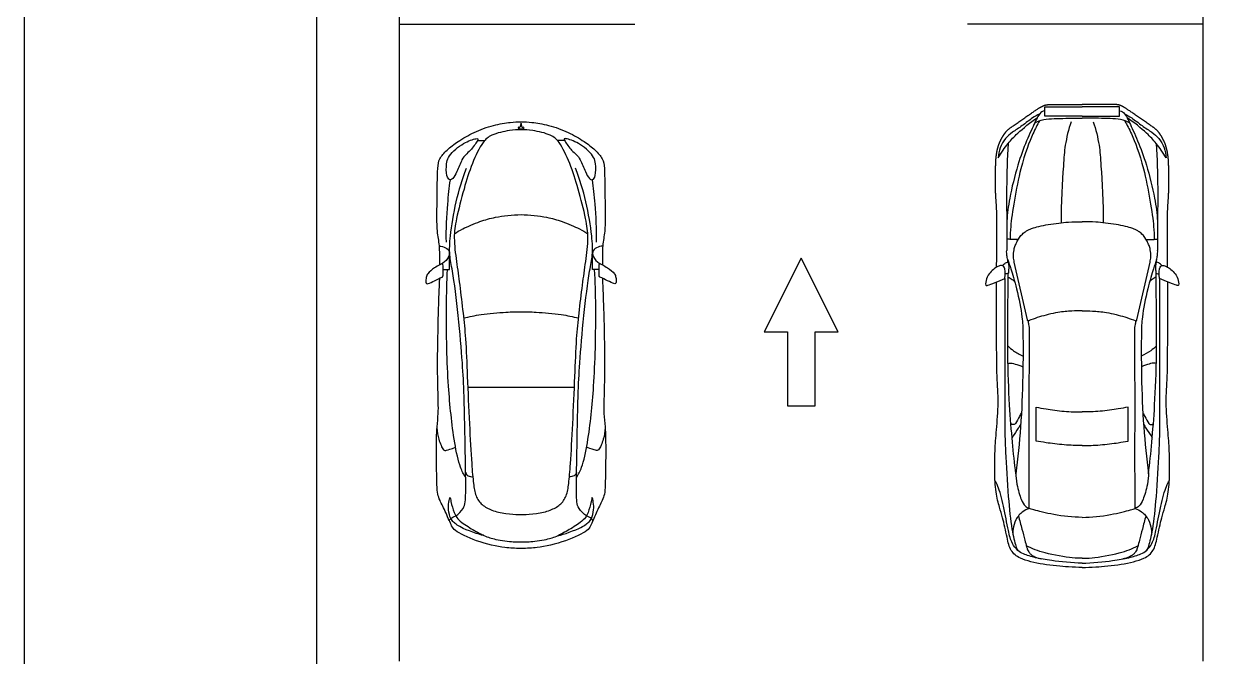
# Model space of a CAD drawing. Header units: millimetres. Extents: x 0 to 183, y -1 to 139.
# Drawn here: x 0.18 to 13.42, y 11.89 to 18.86 of the extents above; entities that cross this region are included whole.
import ezdxf

# ---------------------------------------------------------------- set-up
doc = ezdxf.new("R2010")
doc.units = ezdxf.units.MM
for name, color, linetype, true_color in [('AG-DIAGRAM', 7, 'Continuous', 0xfecc66), ('AG-LAYOUT', 7, 'Continuous', 0x66ccff), ('AG-TRANSPORT', 7, 'Continuous', 0x66ffff), ('X-VPRT', 6, 'Continuous', 0xff00ff)]:
    doc.layers.add(name, color=color, linetype=linetype, true_color=true_color)

msp = doc.modelspace()

# ---------------------------------------------------------------- linework, layer by layer
at = {"layer": 'AG-DIAGRAM'}
msp.add_line((3.4, 25.869), (3.4, 4.838), dxfattribs=at)
at = {"layer": 'AG-LAYOUT'}
for p, q in [((4.315, 18.859), (4.315, 25.869)), ((13.154, 25.869), (13.154, 18.859)), ((4.315, 11.848), (4.315, 18.859)), ((4.315, 18.859), (6.905, 18.859)), ((13.154, 18.859), (10.563, 18.859)), ((13.154, 18.859), (13.154, 11.848))]:
    msp.add_line(p, q, dxfattribs=at)
msp.add_lwpolyline([(8.887, 15.47), (9.141, 15.47), (8.734, 16.282), (8.328, 15.47), (8.582, 15.47), (8.582, 14.657), (8.887, 14.657)], close=True, dxfattribs=at)
for points in [[(11.008, 16.264), (11.003, 16.28), (10.997, 16.312), (10.994, 16.348), (10.995, 16.366)], [(12.642, 16.264), (12.648, 16.28), (12.654, 16.312), (12.657, 16.348), (12.656, 16.366)]]:
    msp.add_open_spline(points, degree=3, knots=[0, 0, 0, 0, 0.2222435, 0.455454, 0.455454, 0.455454, 0.455454], dxfattribs=at)
at = {"layer": 'AG-TRANSPORT'}
for p, q in [((11.224, 15.602), (11.079, 16.238)), ((12.427, 15.602), (12.572, 16.238)), ((11.262, 15.602), (11.244, 15.595)), ((12.389, 15.602), (12.407, 15.595))]:
    msp.add_line(p, q, dxfattribs=at)
for points in [[(11.825, 17.844), (11.413, 17.844), (11.413, 17.947), (11.825, 17.947)], [(11.825, 17.844), (12.238, 17.844), (12.238, 17.947), (11.825, 17.947)], [(5.652, 17.769), (5.639, 17.721)], [(5.666, 17.721), (5.652, 17.769)], [(4.794, 16.156), (4.866, 16.156), (4.866, 16.372)], [(6.511, 16.156), (6.438, 16.156), (6.438, 16.372)], [(10.974, 16.059), (10.974, 14.424)], [(12.677, 16.059), (12.677, 14.424)], [(5.066, 14.863), (5.652, 14.863), (6.239, 14.863)]]:
    msp.add_lwpolyline(points, dxfattribs=at)
for points, degree, knots in [([(10.884, 16.183), (10.885, 16.247), (10.886, 16.311), (10.886, 16.375), (10.887, 16.499), (10.888, 16.619), (10.888, 16.677), (10.887, 16.785), (10.881, 16.887), (10.877, 16.936), (10.87, 17.041), (10.87, 17.156), (10.871, 17.217), (10.873, 17.275), (10.876, 17.365), (10.879, 17.4), (10.883, 17.432), (10.894, 17.488), (10.909, 17.536), (10.918, 17.557), (10.938, 17.6), (10.967, 17.648), (10.983, 17.669), (11.007, 17.698), (11.109, 17.766), (11.368, 17.951), (11.395, 17.972), (11.425, 17.972), (11.469, 17.972), (11.54, 17.972), (11.612, 17.972), (11.683, 17.972), (11.754, 17.972), (11.825, 17.972)], 5, [-5.149989, -5.149989, -5.149989, -5.149989, -5.149989, -5.149989, -4.586226, -4.586226, -4.586226, -4.051572, -4.051572, -4.051572, -3.549784, -3.549784, -3.549784, -3.000352, -3.000352, -3.000352, -3.000352, -2.613268, -2.613268, -2.613268, -2.266774, -2.266774, -2.266774, -1.694841, -1.694841, -1.694841, -1.694841, -0.356401, -0.356401, -0.356401, -0.356401, -0.356401, 0, 0, 0, 0, 0, 0]), ([(11.358, 17.869), (11.331, 17.856), (11.276, 17.828), (11.168, 17.737), (11.058, 17.671), (10.977, 17.603), (10.917, 17.498), (10.903, 17.424), (10.902, 17.387)], 3, [0, 0, 0, 0, 0.301149, 0.676006, 1.036883, 1.35886, 1.700698, 2.035666, 2.035666, 2.035666, 2.035666]), ([(11.413, 17.903), (11.402, 17.902), (11.378, 17.899), (11.334, 17.837), (11.303, 17.77), (11.205, 17.561), (11.114, 17.312), (11.021, 16.941), (11.003, 16.775), (10.996, 16.691)], 3, [0, 0, 0, 0, 0.180306, 0.441012, 0.717888, 1.184452, 1.717058, 2.330206, 2.833235, 2.833235, 2.833235, 2.833235]), ([(12.766, 16.183), (12.765, 16.247), (12.765, 16.311), (12.765, 16.375), (12.764, 16.499), (12.763, 16.619), (12.762, 16.677), (12.764, 16.785), (12.77, 16.887), (12.774, 16.936), (12.78, 17.041), (12.781, 17.156), (12.78, 17.217), (12.778, 17.275), (12.775, 17.365), (12.772, 17.4), (12.767, 17.432), (12.756, 17.488), (12.741, 17.536), (12.733, 17.557), (12.712, 17.6), (12.684, 17.648), (12.668, 17.669), (12.644, 17.698), (12.542, 17.766), (12.282, 17.951), (12.256, 17.972), (12.226, 17.972), (12.182, 17.972), (12.111, 17.972), (12.039, 17.972), (11.968, 17.972), (11.897, 17.972), (11.825, 17.972)], 5, [-5.149989, -5.149989, -5.149989, -5.149989, -5.149989, -5.149989, -4.586226, -4.586226, -4.586226, -4.051572, -4.051572, -4.051572, -3.549784, -3.549784, -3.549784, -3.000352, -3.000352, -3.000352, -3.000352, -2.613268, -2.613268, -2.613268, -2.266774, -2.266774, -2.266774, -1.694841, -1.694841, -1.694841, -1.694841, -0.356401, -0.356401, -0.356401, -0.356401, -0.356401, 0, 0, 0, 0, 0, 0]), ([(12.238, 17.903), (12.249, 17.902), (12.273, 17.899), (12.317, 17.837), (12.348, 17.77), (12.445, 17.561), (12.537, 17.312), (12.629, 16.941), (12.648, 16.775), (12.655, 16.691)], 3, [0, 0, 0, 0, 0.180306, 0.441012, 0.717888, 1.184452, 1.717058, 2.330206, 2.833235, 2.833235, 2.833235, 2.833235]), ([(12.293, 17.869), (12.32, 17.856), (12.374, 17.828), (12.483, 17.737), (12.593, 17.671), (12.674, 17.603), (12.734, 17.498), (12.747, 17.424), (12.749, 17.387)], 3, [0, 0, 0, 0, 0.301149, 0.676006, 1.036883, 1.35886, 1.700698, 2.035666, 2.035666, 2.035666, 2.035666]), ([(4.758, 16.21), (4.757, 16.289), (4.761, 16.427), (4.722, 16.584), (4.73, 16.903), (4.731, 17.262), (4.748, 17.376), (4.839, 17.478), (4.96, 17.57), (5.134, 17.673), (5.344, 17.749), (5.531, 17.779), (5.613, 17.782), (5.652, 17.782), (5.692, 17.782), (5.774, 17.779), (5.961, 17.749), (6.171, 17.673), (6.345, 17.57), (6.466, 17.478), (6.557, 17.376), (6.574, 17.262), (6.575, 16.903), (6.583, 16.584), (6.544, 16.427), (6.547, 16.289), (6.547, 16.21)], 3, [-17.384286, -17.384286, -17.384286, -17.384286, -16.609426, -15.879892, -14.843538, -13.7547, -13.156896, -12.517001, -11.806577, -10.99345, -10.127832, -9.345538, -8.719658, -8.719658, -8.719658, -8.093778, -7.311484, -6.445866, -5.632739, -4.922314, -4.28242, -3.684616, -2.595778, -1.559424, -0.82989, -0.05503, -0.05503, -0.05503, -0.05503]), ([(10.902, 17.387), (10.934, 17.442), (11.011, 17.55), (11.113, 17.661), (11.255, 17.778), (11.331, 17.828)], 3, [2.035666, 2.035666, 2.035666, 2.035666, 2.474465, 2.867733, 3.391004, 3.391004, 3.391004, 3.391004]), ([(11.356, 17.794), (11.33, 17.747), (11.275, 17.641), (11.132, 17.279), (11.033, 16.643), (11.034, 16.543), (11.033, 16.489)], 3, [0, 0, 0, 0, 0.401745, 1.03863, 1.841718, 2.190572, 2.190572, 2.190572, 2.190572]), ([(11.304, 17.772), (11.337, 17.787), (11.402, 17.819), (11.652, 17.821), (11.765, 17.823), (11.825, 17.823)], 3, [-1.241406, -1.241406, -1.241406, -1.241406, -0.915694, -0.42558, 0, 0, 0, 0]), ([(11.703, 17.783), (11.675, 17.7), (11.632, 17.517), (11.618, 17.291), (11.594, 16.879), (11.593, 16.672)], 3, [0, 0, 0, 0, 0.514091, 0.998132, 1.786847, 1.786847, 1.786847, 1.786847]), ([(12.346, 17.772), (12.314, 17.787), (12.249, 17.819), (11.999, 17.821), (11.886, 17.823), (11.825, 17.823)], 3, [-1.241406, -1.241406, -1.241406, -1.241406, -0.915694, -0.42558, 0, 0, 0, 0]), ([(11.948, 17.783), (11.976, 17.7), (12.019, 17.517), (12.033, 17.291), (12.057, 16.879), (12.058, 16.672)], 3, [0, 0, 0, 0, 0.514091, 0.998132, 1.786847, 1.786847, 1.786847, 1.786847]), ([(12.294, 17.794), (12.32, 17.747), (12.376, 17.641), (12.519, 17.279), (12.618, 16.643), (12.617, 16.543), (12.617, 16.489)], 3, [0, 0, 0, 0, 0.401745, 1.03863, 1.841718, 2.190572, 2.190572, 2.190572, 2.190572]), ([(12.749, 17.387), (12.717, 17.442), (12.64, 17.55), (12.538, 17.661), (12.396, 17.778), (12.319, 17.828)], 3, [2.035666, 2.035666, 2.035666, 2.035666, 2.474465, 2.867733, 3.391004, 3.391004, 3.391004, 3.391004]), ([(5.652, 17.695), (5.609, 17.695), (5.526, 17.692), (5.323, 17.645), (5.224, 17.561), (5.106, 17.315), (5.024, 17.05), (4.938, 16.718), (4.907, 16.509), (4.942, 16.241), (4.978, 15.988), (5.015, 15.673), (5.045, 15.39), (5.061, 14.971), (5.083, 14.471), (5.106, 14.034), (5.127, 13.81), (5.146, 13.666), (5.22, 13.562), (5.333, 13.504), (5.476, 13.467), (5.62, 13.462), (5.642, 13.462), (5.652, 13.463)], 3, [35.783584, 35.783584, 35.783584, 35.783584, 36.434279, 37.23955, 37.884442, 38.811681, 39.797832, 40.846784, 41.683544, 42.607272, 43.535261, 44.545454, 45.512805, 46.678535, 47.984219, 49.184806, 50.034794, 50.708301, 51.333603, 51.967068, 52.683744, 53.356152, 53.675375, 53.675375, 53.675375, 53.675375]), ([(5.625, 17.724), (5.623, 17.72), (5.621, 17.716), (5.62, 17.713), (5.629, 17.709), (5.64, 17.707), (5.652, 17.707)], 3, [-0.3027875, -0.3027875, -0.3027875, -0.3027875, -0.2625945, -0.2625945, -0.2625945, -0.1719803, -0.1719803, -0.1719803, -0.1719803]), ([(5.652, 17.707), (5.665, 17.707), (5.676, 17.709), (5.685, 17.713), (5.684, 17.716), (5.682, 17.72), (5.68, 17.724)], 3, [0.1719803, 0.1719803, 0.1719803, 0.1719803, 0.2625945, 0.2625945, 0.2625945, 0.3027875, 0.3027875, 0.3027875, 0.3027875]), ([(5.652, 13.463), (5.663, 13.462), (5.685, 13.462), (5.829, 13.467), (5.972, 13.504), (6.085, 13.562), (6.159, 13.666), (6.178, 13.81), (6.199, 14.034), (6.222, 14.471), (6.244, 14.971), (6.26, 15.39), (6.29, 15.673), (6.327, 15.988), (6.363, 16.241), (6.398, 16.509), (6.367, 16.718), (6.281, 17.05), (6.199, 17.315), (6.081, 17.561), (5.982, 17.645), (5.779, 17.692), (5.695, 17.695), (5.652, 17.695)], 3, [17.891792, 17.891792, 17.891792, 17.891792, 18.211015, 18.883423, 19.600099, 20.233564, 20.858866, 21.532373, 22.382362, 23.582949, 24.888632, 26.054363, 27.021713, 28.031907, 28.959895, 29.883623, 30.720383, 31.769336, 32.755486, 33.682725, 34.327617, 35.132888, 35.783584, 35.783584, 35.783584, 35.783584]), ([(5.145, 17.594), (5.109, 17.586), (4.991, 17.543), (4.847, 17.404), (4.831, 17.318), (4.826, 17.194), (4.862, 17.136), (4.909, 17.159), (4.947, 17.236), (4.998, 17.364), (5.041, 17.424), (5.098, 17.465), (5.168, 17.563), (5.184, 17.6), (5.161, 17.598), (5.145, 17.594)], 3, [0, 0, 0, 0, 0.731056, 1.547526, 1.998622, 2.666628, 3.085441, 3.432069, 3.966879, 4.651187, 5.132542, 5.619067, 6.25391, 6.542166, 6.871363, 6.871363, 6.871363, 6.871363]), ([(5.173, 17.577), (5.185, 17.578), (5.208, 17.579), (5.238, 17.579), (5.254, 17.579)], 3, [0, 0, 0, 0, 0.3396523, 0.7274045, 0.7274045, 0.7274045, 0.7274045]), ([(6.132, 17.577), (6.12, 17.578), (6.097, 17.579), (6.066, 17.579), (6.051, 17.579)], 3, [0, 0, 0, 0, 0.3396523, 0.7274045, 0.7274045, 0.7274045, 0.7274045]), ([(6.16, 17.594), (6.196, 17.586), (6.314, 17.543), (6.458, 17.404), (6.474, 17.318), (6.478, 17.194), (6.443, 17.136), (6.396, 17.159), (6.358, 17.236), (6.307, 17.364), (6.264, 17.424), (6.206, 17.465), (6.137, 17.563), (6.121, 17.6), (6.144, 17.598), (6.16, 17.594)], 3, [0, 0, 0, 0, 0.731056, 1.547526, 1.998622, 2.666628, 3.085441, 3.432069, 3.966879, 4.651187, 5.132542, 5.619067, 6.25391, 6.542166, 6.871363, 6.871363, 6.871363, 6.871363]), ([(11.011, 17.545), (11.002, 17.381), (10.99, 17.064), (10.997, 16.703), (10.996, 16.497), (10.995, 16.408), (10.995, 16.366)], 3, [0, 0, 0, 0, 0.701253, 1.303335, 1.748998, 2.104025, 2.104025, 2.104025, 2.104025]), ([(12.64, 17.545), (12.649, 17.381), (12.661, 17.064), (12.653, 16.703), (12.655, 16.497), (12.656, 16.408), (12.656, 16.366)], 3, [0, 0, 0, 0, 0.701253, 1.303335, 1.748998, 2.104025, 2.104025, 2.104025, 2.104025]), ([(4.863, 13.392), (4.867, 13.401), (4.876, 13.424), (4.939, 13.44), (5.023, 13.527), (5.044, 13.603), (5.044, 13.842), (5.038, 14.143), (5.029, 14.773), (5.008, 15.128), (4.968, 15.634), (4.905, 16.126), (4.861, 16.318), (4.871, 16.537), (4.932, 16.913), (5.007, 17.151), (5.052, 17.271)], 3, [0, 0, 0, 0, 0.312689, 0.762393, 1.376909, 1.880902, 2.728155, 3.760386, 5.182819, 6.288796, 7.616518, 8.880251, 9.629648, 10.453598, 11.571848, 12.696083, 12.696083, 12.696083, 12.696083]), ([(6.442, 13.392), (6.438, 13.401), (6.429, 13.424), (6.366, 13.44), (6.281, 13.527), (6.261, 13.603), (6.261, 13.842), (6.267, 14.143), (6.276, 14.773), (6.297, 15.128), (6.337, 15.634), (6.4, 16.126), (6.444, 16.318), (6.434, 16.537), (6.373, 16.913), (6.298, 17.151), (6.253, 17.271)], 3, [0, 0, 0, 0, 0.312689, 0.762393, 1.376909, 1.880902, 2.728155, 3.760386, 5.182819, 6.288796, 7.616518, 8.880251, 9.629648, 10.453598, 11.571848, 12.696083, 12.696083, 12.696083, 12.696083]), ([(4.871, 17.145), (4.859, 17.057), (4.839, 16.875), (4.823, 16.596), (4.827, 16.459)], 3, [0.020388, 0.020388, 0.020388, 0.020388, 0.951346, 2.116598, 2.116598, 2.116598, 2.116598]), ([(6.434, 17.145), (6.446, 17.057), (6.466, 16.875), (6.482, 16.596), (6.478, 16.459)], 3, [0.020388, 0.020388, 0.020388, 0.020388, 0.951346, 2.116598, 2.116598, 2.116598, 2.116598]), ([(4.919, 16.55), (4.948, 16.57), (5.008, 16.609), (5.207, 16.69), (5.369, 16.738), (5.559, 16.761), (5.652, 16.761)], 3, [-6.2825, -6.2825, -6.2825, -6.2825, -5.689457, -4.868622, -4.102803, -3.14125, -3.14125, -3.14125, -3.14125]), ([(5.652, 16.761), (5.746, 16.761), (5.936, 16.738), (6.098, 16.69), (6.297, 16.609), (6.357, 16.57), (6.386, 16.55)], 3, [-3.14125, -3.14125, -3.14125, -3.14125, -2.179696, -1.413878, -0.593042, 0, 0, 0, 0]), ([(11.079, 16.238), (11.074, 16.257), (11.067, 16.303), (11.072, 16.366), (11.089, 16.423), (11.117, 16.483), (11.155, 16.539), (11.202, 16.575), (11.236, 16.594), (11.283, 16.614), (11.355, 16.634), (11.455, 16.654), (11.564, 16.669), (11.689, 16.682), (11.775, 16.684), (11.825, 16.683)], 3, [-6.508601, -6.508601, -6.508601, -6.508601, -6.448376, -6.369781, -6.322355, -6.268809, -6.171538, -6.123365, -6.091158, -6.054046, -5.972078, -5.866863, -5.746027, -5.641655, -5.489965, -5.489965, -5.489965, -5.489965]), ([(12.572, 16.238), (12.577, 16.257), (12.584, 16.303), (12.579, 16.366), (12.562, 16.423), (12.534, 16.483), (12.496, 16.539), (12.449, 16.575), (12.415, 16.594), (12.368, 16.614), (12.296, 16.634), (12.195, 16.654), (12.086, 16.669), (11.961, 16.682), (11.876, 16.684), (11.825, 16.683)], 3, [-6.508601, -6.508601, -6.508601, -6.508601, -6.448376, -6.369781, -6.322355, -6.268809, -6.171538, -6.123365, -6.091158, -6.054046, -5.972078, -5.866863, -5.746027, -5.641655, -5.489965, -5.489965, -5.489965, -5.489965]), ([(4.754, 16.413), (4.777, 16.414), (4.823, 16.403), (4.879, 16.353), (4.85, 16.27), (4.8, 16.229), (4.77, 16.216)], 3, [0, 0, 0, 0, 0.476413, 0.939254, 1.439218, 2.001416, 2.001416, 2.001416, 2.001416]), ([(6.551, 16.413), (6.528, 16.414), (6.482, 16.403), (6.426, 16.353), (6.455, 16.27), (6.505, 16.229), (6.535, 16.216)], 3, [0, 0, 0, 0, 0.476413, 0.939254, 1.439218, 2.001416, 2.001416, 2.001416, 2.001416]), ([(11.122, 16.489), (11.093, 16.487), (11.033, 16.488), (11.008, 16.491), (10.996, 16.493)], 3, [0, 0, 0, 0, 0.2996156, 0.4922616, 0.4922616, 0.4922616, 0.4922616]), ([(12.528, 16.489), (12.558, 16.487), (12.618, 16.488), (12.643, 16.491), (12.655, 16.493)], 3, [0, 0, 0, 0, 0.2996156, 0.4922616, 0.4922616, 0.4922616, 0.4922616]), ([(4.794, 16.092), (4.794, 16.129), (4.794, 16.166), (4.794, 16.199), (4.794, 16.21), (4.789, 16.226), (4.749, 16.206), (4.696, 16.173), (4.621, 16.117), (4.609, 16.074), (4.603, 16.018), (4.612, 16), (4.634, 16.002), (4.703, 16.035), (4.757, 16.061), (4.785, 16.075)], 3, [0.041452, 0.041452, 0.041452, 0.041452, 0.408784, 0.408784, 0.408784, 0.647399, 0.902257, 1.350336, 1.955262, 2.342431, 2.763277, 2.990344, 3.226584, 3.732169, 4.256195, 4.256195, 4.256195, 4.256195]), ([(5.043, 13.867), (5.021, 13.904), (4.977, 13.981), (4.916, 14.26), (4.88, 14.562), (4.851, 14.88), (4.833, 15.295), (4.828, 15.756), (4.837, 16.02), (4.843, 16.156)], 3, [0, 0, 0, 0, 0.646046, 1.600742, 2.612286, 3.62988, 4.800421, 6.034049, 7.173514, 7.173514, 7.173514, 7.173514]), ([(6.262, 13.867), (6.284, 13.904), (6.328, 13.981), (6.389, 14.26), (6.424, 14.562), (6.454, 14.88), (6.472, 15.295), (6.477, 15.756), (6.468, 16.02), (6.462, 16.156)], 3, [0, 0, 0, 0, 0.646046, 1.600742, 2.612286, 3.62988, 4.800421, 6.034049, 7.173514, 7.173514, 7.173514, 7.173514]), ([(6.511, 16.092), (6.511, 16.129), (6.511, 16.166), (6.511, 16.199), (6.511, 16.21), (6.516, 16.226), (6.556, 16.206), (6.609, 16.173), (6.684, 16.117), (6.696, 16.074), (6.702, 16.018), (6.693, 16), (6.671, 16.002), (6.602, 16.035), (6.547, 16.061), (6.52, 16.075)], 3, [0.041452, 0.041452, 0.041452, 0.041452, 0.408784, 0.408784, 0.408784, 0.647399, 0.902257, 1.350336, 1.955262, 2.342431, 2.763277, 2.990344, 3.226584, 3.732169, 4.256195, 4.256195, 4.256195, 4.256195]), ([(10.974, 16.059), (10.915, 16.028), (10.791, 15.985), (10.775, 15.979), (10.761, 15.985), (10.767, 16.022), (10.78, 16.103), (10.881, 16.186), (10.924, 16.203), (10.951, 16.2), (10.976, 16.186), (10.98, 16.115), (10.974, 16.059)], 3, [0, 0, 0, 0, 0.447693, 0.564497, 0.673029, 0.851965, 1.139272, 1.496066, 1.712559, 1.886866, 2.037552, 2.354512, 2.354512, 2.354512, 2.354512]), ([(10.947, 16.2), (10.957, 16.212), (10.981, 16.23), (11.002, 16.239), (11.016, 16.233), (11.018, 16.186), (11.016, 16.131), (11.014, 16.113), (11.003, 16.111), (10.977, 16.111)], 3, [0, 0, 0, 0, 0.215247, 0.361089, 0.464373, 0.674869, 0.919249, 1.039584, 1.297232, 1.297232, 1.297232, 1.297232]), ([(11.008, 16.264), (11.019, 16.232), (11.042, 16.162), (11.109, 15.943), (11.17, 15.63), (11.175, 15.451), (11.176, 14.969), (11.153, 14.428), (11.118, 14.081), (11.096, 13.909)], 3, [3.410908, 3.410908, 3.410908, 3.410908, 3.731085, 4.211614, 4.772892, 5.199563, 5.880431, 6.631227, 7.352984, 7.352984, 7.352984, 7.352984]), ([(12.642, 16.264), (12.632, 16.232), (12.609, 16.162), (12.542, 15.943), (12.481, 15.63), (12.476, 15.451), (12.475, 14.969), (12.497, 14.428), (12.533, 14.081), (12.555, 13.909)], 3, [3.410908, 3.410908, 3.410908, 3.410908, 3.731085, 4.211614, 4.772892, 5.199563, 5.880431, 6.631227, 7.352984, 7.352984, 7.352984, 7.352984]), ([(12.703, 16.2), (12.694, 16.212), (12.67, 16.23), (12.649, 16.239), (12.635, 16.233), (12.632, 16.186), (12.635, 16.131), (12.637, 16.113), (12.648, 16.111), (12.673, 16.111)], 3, [0, 0, 0, 0, 0.215247, 0.361089, 0.464373, 0.674869, 0.919249, 1.039584, 1.297232, 1.297232, 1.297232, 1.297232]), ([(12.677, 16.059), (12.736, 16.028), (12.86, 15.985), (12.875, 15.979), (12.89, 15.985), (12.884, 16.022), (12.871, 16.103), (12.769, 16.186), (12.726, 16.203), (12.699, 16.2), (12.674, 16.186), (12.671, 16.115), (12.677, 16.059)], 3, [0, 0, 0, 0, 0.447693, 0.564497, 0.673029, 0.851965, 1.139272, 1.496066, 1.712559, 1.886866, 2.037552, 2.354512, 2.354512, 2.354512, 2.354512]), ([(6.548, 16.061), (6.553, 15.935), (6.561, 15.72), (6.573, 15.212), (6.569, 14.855), (6.558, 14.575), (6.582, 14.423), (6.585, 14.141), (6.58, 13.8), (6.573, 13.686), (6.544, 13.614), (6.477, 13.477), (6.419, 13.337), (6.38, 13.274), (6.134, 13.157), (5.836, 13.092), (5.725, 13.089), (5.652, 13.088), (5.58, 13.089), (5.469, 13.092), (5.171, 13.157), (4.925, 13.274), (4.886, 13.337), (4.828, 13.477), (4.761, 13.614), (4.732, 13.686), (4.725, 13.8), (4.72, 14.141), (4.723, 14.423), (4.747, 14.575), (4.736, 14.855), (4.732, 15.212), (4.744, 15.72), (4.752, 15.935), (4.757, 16.061)], 3, [-12.72119, -12.72119, -12.72119, -12.72119, -11.753926, -10.455281, -9.344977, -8.413743, -7.714264, -6.74431, -5.675796, -5.083367, -4.598335, -3.880282, -3.1678, -2.696792, -1.774782, -0.728823, 0, 0, 0, 0.728823, 1.774782, 2.696792, 3.1678, 3.880282, 4.598335, 5.083367, 5.675796, 6.74431, 7.714264, 8.413743, 9.344977, 10.455281, 11.753926, 12.72119, 12.72119, 12.72119, 12.72119]), ([(11.825, 12.879), (11.775, 12.879), (11.671, 12.882), (11.398, 12.908), (11.146, 12.964), (11.033, 13.06), (10.998, 13.211), (10.953, 13.426), (10.915, 13.539), (10.871, 13.714), (10.861, 13.937), (10.865, 14.162), (10.882, 14.394), (10.91, 14.697), (10.885, 14.99), (10.885, 15.41), (10.882, 15.809), (10.883, 16.019)], 3, [7.362492, 7.362492, 7.362492, 7.362492, 7.752608, 8.278958, 8.788904, 9.151794, 9.543188, 10.010277, 10.358164, 10.774452, 11.250629, 11.723699, 12.206951, 12.754623, 13.29405, 13.940148, 14.722301, 14.722301, 14.722301, 14.722301]), ([(11.096, 13.909), (11.082, 14.025), (11.057, 14.262), (11.023, 14.679), (11.003, 15.228), (11.01, 15.8), (11.01, 16.039), (11.01, 16.114)], 3, [7.352984, 7.352984, 7.352984, 7.352984, 7.945475, 8.586956, 9.338328, 10.140675, 10.515342, 10.515342, 10.515342, 10.515342]), ([(11.01, 16.075), (11.025, 16.068), (11.055, 16.05), (11.073, 16.034), (11.082, 16.026)], 3, [0, 0, 0, 0, 0.2279152, 0.4156039, 0.4156039, 0.4156039, 0.4156039]), ([(11.825, 12.879), (11.876, 12.879), (11.98, 12.882), (12.253, 12.908), (12.505, 12.964), (12.618, 13.06), (12.652, 13.211), (12.698, 13.426), (12.736, 13.539), (12.78, 13.714), (12.79, 13.937), (12.786, 14.162), (12.769, 14.394), (12.741, 14.697), (12.766, 14.99), (12.766, 15.41), (12.768, 15.809), (12.768, 16.019)], 3, [7.362492, 7.362492, 7.362492, 7.362492, 7.752608, 8.278958, 8.788904, 9.151794, 9.543188, 10.010277, 10.358164, 10.774452, 11.250629, 11.723699, 12.206951, 12.754623, 13.29405, 13.940148, 14.722301, 14.722301, 14.722301, 14.722301]), ([(12.555, 13.909), (12.569, 14.025), (12.594, 14.262), (12.627, 14.679), (12.648, 15.228), (12.641, 15.8), (12.641, 16.039), (12.641, 16.114)], 3, [7.352984, 7.352984, 7.352984, 7.352984, 7.945475, 8.586956, 9.338328, 10.140675, 10.515342, 10.515342, 10.515342, 10.515342]), ([(12.641, 16.075), (12.625, 16.068), (12.596, 16.05), (12.578, 16.034), (12.569, 16.026)], 3, [0, 0, 0, 0, 0.2279152, 0.4156039, 0.4156039, 0.4156039, 0.4156039]), ([(5.02, 15.624), (5.087, 15.639), (5.203, 15.665), (5.483, 15.691), (5.6, 15.692), (5.652, 15.693)], 3, [-4.978152, -4.978152, -4.978152, -4.978152, -4.155378, -3.205781, -2.489076, -2.489076, -2.489076, -2.489076]), ([(5.652, 15.693), (5.705, 15.692), (5.822, 15.691), (6.102, 15.665), (6.218, 15.639), (6.285, 15.624)], 3, [-2.489076, -2.489076, -2.489076, -2.489076, -1.772371, -0.822774, 0, 0, 0, 0]), ([(11.825, 15.703), (11.787, 15.704), (11.725, 15.702), (11.637, 15.696), (11.55, 15.684), (11.455, 15.663), (11.355, 15.637), (11.293, 15.614), (11.262, 15.602)], 3, [-3.4578042, -3.4578042, -3.4578042, -3.4578042, -3.3440976, -3.2721583, -3.1907633, -3.0818281, -2.9815118, -2.8816472, -2.8816472, -2.8816472, -2.8816472]), ([(11.825, 15.703), (11.864, 15.704), (11.925, 15.702), (12.014, 15.696), (12.101, 15.684), (12.195, 15.663), (12.295, 15.637), (12.358, 15.614), (12.389, 15.602)], 3, [-3.4578042, -3.4578042, -3.4578042, -3.4578042, -3.3440976, -3.2721583, -3.1907633, -3.0818281, -2.9815118, -2.8816472, -2.8816472, -2.8816472, -2.8816472]), ([(11.241, 13.528), (11.242, 13.72), (11.246, 14.109), (11.241, 14.703), (11.247, 15.298), (11.248, 15.512), (11.24, 15.55), (11.235, 15.579), (11.232, 15.593)], 3, [3.627339, 3.627339, 3.627339, 3.627339, 4.386438, 5.172248, 5.950957, 6.38663, 6.570899, 6.777236, 6.777236, 6.777236, 6.777236]), ([(12.41, 13.528), (12.408, 13.72), (12.405, 14.109), (12.409, 14.703), (12.404, 15.298), (12.403, 15.512), (12.411, 15.55), (12.416, 15.579), (12.419, 15.593)], 3, [3.627339, 3.627339, 3.627339, 3.627339, 4.386438, 5.172248, 5.950957, 6.38663, 6.570899, 6.777236, 6.777236, 6.777236, 6.777236]), ([(11.007, 15.317), (11.027, 15.298), (11.07, 15.261), (11.138, 15.22), (11.175, 15.204)], 3, [0, 0, 0, 0, 0.2889206, 0.6341642, 0.6341642, 0.6341642, 0.6341642]), ([(12.644, 15.317), (12.623, 15.298), (12.581, 15.261), (12.512, 15.22), (12.476, 15.204)], 3, [0, 0, 0, 0, 0.2889206, 0.6341642, 0.6341642, 0.6341642, 0.6341642]), ([(11.01, 15.124), (11.025, 15.127), (11.059, 15.127), (11.087, 15.116), (11.146, 15.099), (11.174, 15.088)], 3, [0, 0, 0, 0, 0.2172952, 0.3966762, 0.697803, 0.697803, 0.697803, 0.697803]), ([(12.641, 15.124), (12.626, 15.127), (12.592, 15.127), (12.563, 15.116), (12.505, 15.099), (12.477, 15.088)], 3, [0, 0, 0, 0, 0.2172952, 0.3966762, 0.697803, 0.697803, 0.697803, 0.697803]), ([(11.158, 14.581), (11.15, 14.568), (11.136, 14.544), (11.094, 14.464), (11.078, 14.449), (11.052, 14.451), (11.041, 14.461), (11.041, 14.471)], 3, [0, 0, 0, 0, 0.2136347, 0.5115506, 0.6541297, 0.80718, 0.938879, 0.938879, 0.938879, 0.938879]), ([(11.321, 14.643), (11.356, 14.636), (11.429, 14.622), (11.633, 14.592), (11.76, 14.59), (11.825, 14.591)], 3, [-1.223492, -1.223492, -1.223492, -1.223492, -0.893639, -0.444303, 0, 0, 0, 0]), ([(12.33, 14.643), (12.294, 14.636), (12.222, 14.622), (12.018, 14.592), (11.891, 14.59), (11.825, 14.591)], 3, [-1.223492, -1.223492, -1.223492, -1.223492, -0.893639, -0.444303, 0, 0, 0, 0]), ([(12.493, 14.581), (12.501, 14.568), (12.514, 14.544), (12.557, 14.464), (12.573, 14.449), (12.598, 14.451), (12.609, 14.461), (12.61, 14.471)], 3, [0, 0, 0, 0, 0.2136347, 0.5115506, 0.6541297, 0.80718, 0.938879, 0.938879, 0.938879, 0.938879]), ([(11.15, 14.454), (11.141, 14.44), (11.126, 14.415), (11.063, 14.322), (11.058, 14.31), (11.054, 14.305)], 3, [0, 0, 0, 0, 0.2242319, 0.5517717, 0.6920998, 0.6920998, 0.6920998, 0.6920998]), ([(12.501, 14.454), (12.51, 14.44), (12.524, 14.415), (12.588, 14.322), (12.593, 14.31), (12.596, 14.305)], 3, [0, 0, 0, 0, 0.2242319, 0.5517717, 0.6920998, 0.6920998, 0.6920998, 0.6920998]), ([(4.727, 14.418), (4.73, 14.365), (4.741, 14.296), (4.794, 14.161), (4.835, 14.167), (4.88, 14.181), (4.931, 14.201)], 3, [0, 0, 0, 0, 0.57673, 1.188876, 1.554535, 2.135081, 2.135081, 2.135081, 2.135081]), ([(6.578, 14.418), (6.575, 14.365), (6.564, 14.296), (6.511, 14.161), (6.47, 14.167), (6.425, 14.181), (6.374, 14.201)], 3, [0, 0, 0, 0, 0.57673, 1.188876, 1.554535, 2.135081, 2.135081, 2.135081, 2.135081]), ([(10.974, 14.424), (10.976, 14.332), (10.981, 14.149), (11.01, 13.657), (11.044, 13.319), (11.09, 13.117), (11.11, 13.082), (11.118, 13.066)], 3, [1.747083, 1.747083, 1.747083, 1.747083, 2.271998, 2.97262, 3.573638, 4.008651, 4.241426, 4.241426, 4.241426, 4.241426]), ([(12.677, 14.424), (12.675, 14.332), (12.67, 14.149), (12.641, 13.657), (12.607, 13.319), (12.561, 13.117), (12.541, 13.082), (12.533, 13.066)], 3, [1.747083, 1.747083, 1.747083, 1.747083, 2.271998, 2.97262, 3.573638, 4.008651, 4.241426, 4.241426, 4.241426, 4.241426]), ([(11.825, 14.22), (11.76, 14.221), (11.633, 14.224), (11.429, 14.25), (11.356, 14.263), (11.321, 14.27)], 3, [3.057277, 3.057277, 3.057277, 3.057277, 3.50158, 3.950916, 4.28077, 4.28077, 4.28077, 4.28077]), ([(11.825, 14.22), (11.891, 14.221), (12.018, 14.224), (12.222, 14.25), (12.294, 14.263), (12.33, 14.27)], 3, [3.057277, 3.057277, 3.057277, 3.057277, 3.50158, 3.950916, 4.28077, 4.28077, 4.28077, 4.28077]), ([(5.042, 13.924), (5.048, 13.909), (5.066, 13.881), (5.104, 13.876), (5.121, 13.878)], 3, [0, 0, 0, 0, 0.3892369, 0.8014516, 0.8014516, 0.8014516, 0.8014516]), ([(6.263, 13.924), (6.257, 13.909), (6.239, 13.881), (6.201, 13.876), (6.184, 13.878)], 3, [0, 0, 0, 0, 0.3892369, 0.8014516, 0.8014516, 0.8014516, 0.8014516]), ([(11.096, 13.909), (11.097, 13.888), (11.105, 13.775), (11.154, 13.621), (11.194, 13.553), (11.226, 13.535), (11.241, 13.528), (11.216, 13.519), (11.167, 13.497), (11.088, 13.408), (11.062, 13.305), (11.062, 13.259), (11.064, 13.236)], 3, [0, 0, 0, 0, 0.245435, 0.580044, 0.860082, 1.083259, 1.083259, 1.083259, 1.36171, 1.703598, 2.026016, 2.285331, 2.285331, 2.285331, 2.285331]), ([(12.555, 13.909), (12.554, 13.888), (12.546, 13.775), (12.496, 13.621), (12.457, 13.553), (12.425, 13.535), (12.41, 13.528), (12.435, 13.519), (12.483, 13.497), (12.563, 13.408), (12.589, 13.305), (12.589, 13.259), (12.587, 13.236)], 3, [0, 0, 0, 0, 0.245435, 0.580044, 0.860082, 1.083259, 1.083259, 1.083259, 1.36171, 1.703598, 2.026016, 2.285331, 2.285331, 2.285331, 2.285331]), ([(11.825, 12.926), (11.714, 12.929), (11.495, 12.951), (11.32, 12.981), (11.181, 13.023), (11.115, 13.062), (11.047, 13.145), (11.01, 13.292), (10.964, 13.545), (10.906, 13.77), (10.878, 13.815), (10.866, 13.836)], 3, [3.61644, 3.61644, 3.61644, 3.61644, 4.194702, 4.623045, 4.992638, 5.265143, 5.579555, 5.965605, 6.485622, 6.962676, 7.232879, 7.232879, 7.232879, 7.232879]), ([(11.825, 12.926), (11.937, 12.929), (12.156, 12.951), (12.331, 12.981), (12.47, 13.023), (12.536, 13.062), (12.604, 13.145), (12.641, 13.292), (12.686, 13.545), (12.745, 13.77), (12.773, 13.815), (12.785, 13.836)], 3, [3.61644, 3.61644, 3.61644, 3.61644, 4.194702, 4.623045, 4.992638, 5.265143, 5.579555, 5.965605, 6.485622, 6.962676, 7.232879, 7.232879, 7.232879, 7.232879]), ([(4.858, 13.597), (4.853, 13.567), (4.85, 13.518), (4.872, 13.416), (4.915, 13.37), (4.996, 13.305), (5.295, 13.207), (5.198, 13.254), (5.139, 13.282), (5, 13.371), (4.944, 13.422), (4.91, 13.493), (4.881, 13.589), (4.871, 13.672), (4.861, 13.62), (4.858, 13.597)], 3, [0, 0, 0, 0, 0.562578, 1.116806, 1.512502, 2.152326, 3.040175, 3.4018, 3.913663, 4.640467, 5.128197, 5.536126, 6.218216, 6.618198, 7.036082, 7.036082, 7.036082, 7.036082]), ([(6.447, 13.597), (6.452, 13.567), (6.455, 13.518), (6.433, 13.416), (6.39, 13.37), (6.309, 13.305), (6.01, 13.207), (6.107, 13.254), (6.166, 13.282), (6.305, 13.371), (6.361, 13.422), (6.395, 13.493), (6.424, 13.589), (6.434, 13.672), (6.444, 13.62), (6.447, 13.597)], 3, [0, 0, 0, 0, 0.562578, 1.116806, 1.512502, 2.152326, 3.040175, 3.4018, 3.913663, 4.640467, 5.128197, 5.536126, 6.218216, 6.618198, 7.036082, 7.036082, 7.036082, 7.036082]), ([(11.825, 13.429), (11.721, 13.432), (11.527, 13.451), (11.298, 13.509), (11.259, 13.522), (11.241, 13.528)], 3, [2.355299, 2.355299, 2.355299, 2.355299, 2.916106, 3.388571, 3.627339, 3.627339, 3.627339, 3.627339]), ([(11.825, 13.429), (11.93, 13.432), (12.124, 13.451), (12.353, 13.509), (12.392, 13.522), (12.41, 13.528)], 3, [2.355299, 2.355299, 2.355299, 2.355299, 2.916106, 3.388571, 3.627339, 3.627339, 3.627339, 3.627339]), ([(11.125, 13.447), (11.137, 13.398), (11.16, 13.308), (11.192, 13.195), (11.21, 13.119), (11.223, 13.075), (11.238, 13.047), (11.264, 13.018), (11.312, 12.99), (11.354, 12.977), (11.378, 12.972)], 3, [0, 0, 0, 0, 0.1498112, 0.2781661, 0.352019, 0.3868036, 0.4131939, 0.4483072, 0.5023376, 0.5780307, 0.5780307, 0.5780307, 0.5780307]), ([(12.525, 13.447), (12.513, 13.398), (12.49, 13.308), (12.459, 13.195), (12.441, 13.119), (12.427, 13.075), (12.412, 13.047), (12.387, 13.018), (12.339, 12.99), (12.297, 12.977), (12.272, 12.972)], 3, [0, 0, 0, 0, 0.1498112, 0.2781661, 0.352019, 0.3868036, 0.4131939, 0.4483072, 0.5023376, 0.5780307, 0.5780307, 0.5780307, 0.5780307]), ([(5.244, 13.229), (5.29, 13.212), (5.372, 13.182), (5.553, 13.161), (5.603, 13.16), (5.652, 13.159), (5.702, 13.16), (5.752, 13.161), (5.933, 13.182), (6.015, 13.212), (6.061, 13.229)], 3, [-3.880377, -3.880377, -3.880377, -3.880377, -3.187464, -2.330906, -1.940189, -1.940189, -1.940189, -1.549471, -0.692914, 0, 0, 0, 0]), ([(11.825, 12.979), (11.789, 12.98), (11.716, 12.982), (11.404, 13.029), (11.278, 13.085), (11.211, 13.116)], 3, [1.351409, 1.351409, 1.351409, 1.351409, 1.68379, 2.233964, 2.702818, 2.702818, 2.702818, 2.702818]), ([(11.825, 12.979), (11.862, 12.98), (11.935, 12.982), (12.247, 13.029), (12.373, 13.085), (12.439, 13.116)], 3, [1.351409, 1.351409, 1.351409, 1.351409, 1.68379, 2.233964, 2.702818, 2.702818, 2.702818, 2.702818])]:
    msp.add_open_spline(points, degree=degree, knots=knots, dxfattribs=at)
for points, degree in [([(5.639, 17.721), (5.634, 17.721), (5.629, 17.722), (5.625, 17.724)], 3), ([(5.68, 17.724), (5.676, 17.722), (5.671, 17.721), (5.666, 17.721)], 3), ([(11.009, 16.235), (11.009, 16.245), (11.009, 16.255), (11.008, 16.264)], 3), ([(12.642, 16.235), (12.642, 16.245), (12.642, 16.255), (12.642, 16.264)], 3), ([(4.785, 16.075), (4.794, 16.079), (4.794, 16.092)], 2), ([(6.52, 16.075), (6.511, 16.079), (6.511, 16.092)], 2), ([(11.244, 15.595), (11.227, 15.589), (11.224, 15.602)], 2), ([(12.407, 15.595), (12.424, 15.589), (12.427, 15.602)], 2), ([(11.321, 14.27), (11.321, 14.394), (11.321, 14.519), (11.321, 14.643)], 3), ([(12.33, 14.27), (12.33, 14.394), (12.33, 14.519), (12.33, 14.643)], 3), ([(5.139, 13.284), (5.147, 13.28), (5.154, 13.276), (5.162, 13.272)], 3), ([(6.166, 13.284), (6.158, 13.28), (6.151, 13.276), (6.143, 13.272)], 3)]:
    msp.add_open_spline(points, degree=degree, dxfattribs=at)
at = {"layer": 'X-VPRT'}
msp.add_lwpolyline([(0.184, 30.581), (0.184, 0.101), (30.664, 0.101), (30.664, 30.581)], close=True, dxfattribs=at)

doc.saveas('drawing.dxf')
